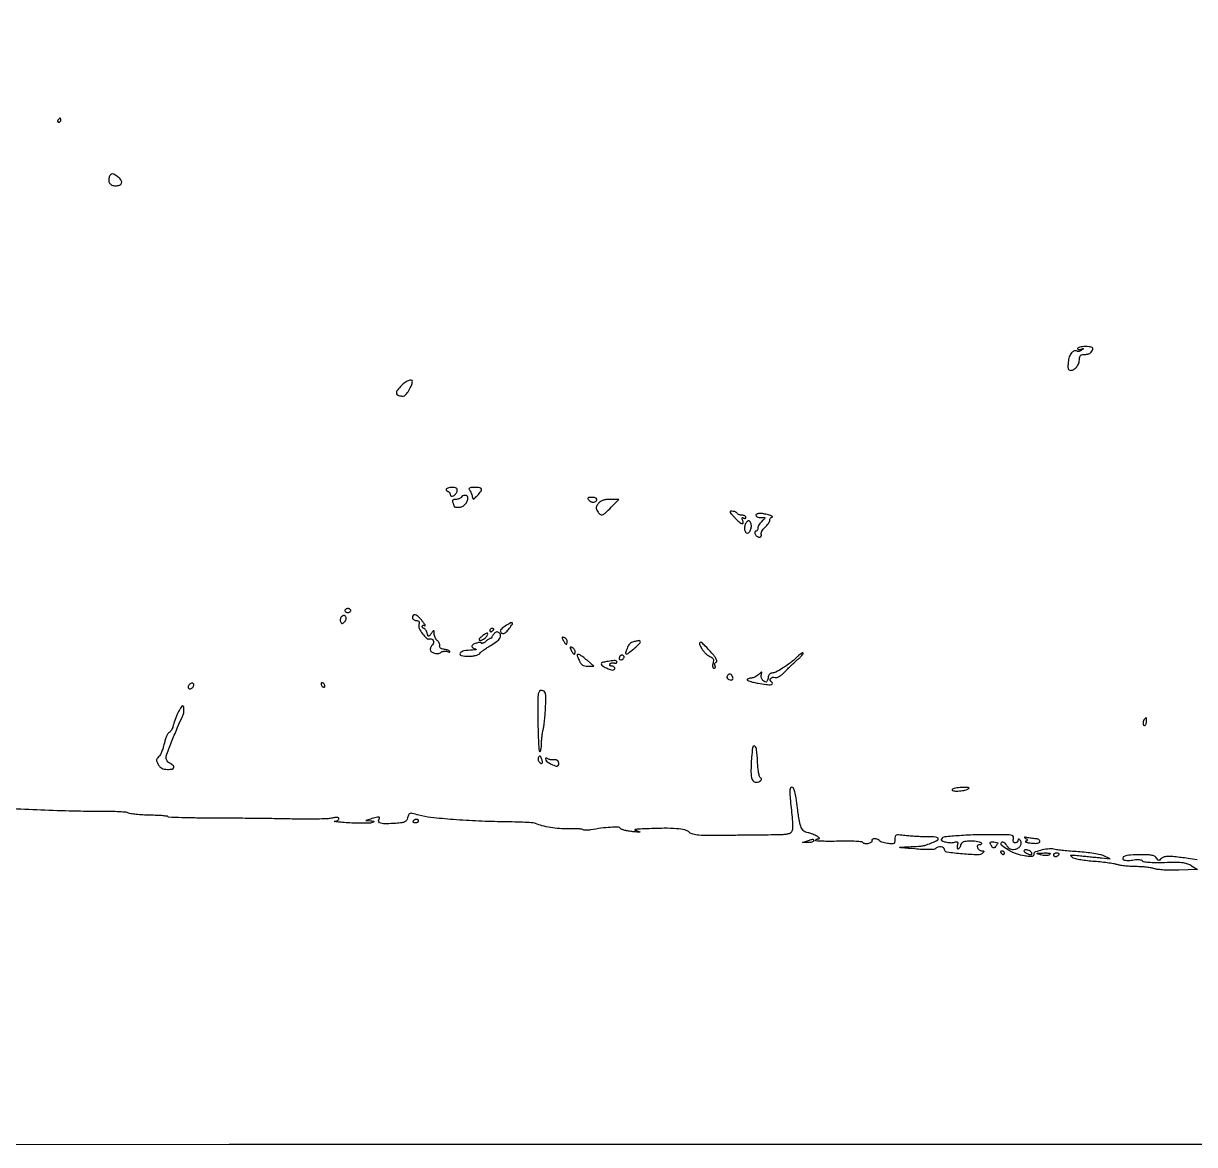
# Model space of a CAD drawing. Extents: x 0 to 4160, y 0 to 3120.
# Drawn here: x 1861 to 2451, y 0 to 565 of the extents above; entities that cross this region are included whole.
import ezdxf

# ---------------------------------------------------------------- set-up
doc = ezdxf.new("R2010")
doc.units = 0

msp = doc.modelspace()

# ---------------------------------------------------------------- linework, layer by layer
for points in [[(4159.499279, 606.274193, 0.000001), (4159.667734, 974.478125, 0.000057)], [(757.647081, 3119.740147, 0.000002), (520.492565, 3119.487217, 0.4139)], [(0, 0), (1964.75, 0.149832, 0.000016), (2717.930904, 0.232101, 0.000028), (3351.473438, 0.357111)], [(2452.230659, 143.512457, 0.005901), (2447.647163, 144.148644, 0.003643), (2440.760474, 144.970875, 0.02796), (2437.512389, 145.15179, 0.065282), (2435.596805, 144.900099, 0.13185), (2434.287987, 144.14513, -0.023978), (2433.394541, 143.333501, -0.192476), (2432.875555, 143.167712, -0.219154), (2432.425025, 143.415353, -0.03164), (2431.841134, 144.319395, 0.139827), (2431.004868, 145.151224, 0.075923), (2429.633949, 145.656831, 0.041356), (2427.429172, 145.920694, 0.009644), (2423.70031, 145.984687, 0.017881), (2418.731079, 145.796336, 0.054954), (2415.425721, 145.183104, 0.305621), (2414.732239, 144.33312, 0.335702), (2415.285555, 143.443917, 0.06713), (2416.182674, 143.231638, 0.023454), (2417.510024, 143.163363, 0.022801), (2418.995385, 143.224446, 0.024693), (2420.429549, 143.420806, -0.027723), (2421.861788, 143.608073, -0.045191), (2423.086359, 143.5888, -0.056509), (2424.013098, 143.382578, -0.173039), (2424.508286, 142.986592, 0.225298), (2425.231221, 142.519096, 0.014648), (2427.783598, 142.259038, 0.016701), (2431.247047, 142.124429, 0.007338), (2435.836267, 142.166782, -0.006073), (2441.820624, 142.23716, -0.031048), (2445.137596, 142.029707, -0.055085), (2447.422937, 141.483519, -0.06005), (2449.463316, 140.460873), (2452.426631, 138.5), (2443.046667, 138.210269, -0.010902), (2439.236855, 138.175695, -0.011967), (2435.545936, 138.311067, -0.011446), (2432.404442, 138.573943, -0.057326), (2430.684128, 138.960269, 0.041704), (2429.127491, 139.361176, 0.013706), (2426.783642, 139.694579, 0.013546), (2424.15119, 139.923643, 0.014928), (2421.594175, 140, -0.014346), (2418.999793, 140.074451, -0.012008), (2416.254653, 140.298381, -0.012183), (2413.754088, 140.62472, -0.032218), (2411.993398, 141.015767, 0.029726), (2410.087875, 141.448947, 0.007559), (2406.951431, 141.919698, 0.007679), (2403.346821, 142.348869, 0.007705), (2399.734876, 142.666583, -0.011976), (2396.074883, 143.020048, -0.018197), (2392.918755, 143.518437, -0.018492), (2390.435494, 144.099845, -0.104869), (2389.234876, 144.718719, -0.092314), (2388.646245, 145.415053, -0.516734), (2388.818889, 145.785399, -0.067534), (2390.00402, 145.839745, -0.004222), (2393.5, 145.497868, 0.000549), (2396.125968, 145.221583, 0.000394), (2399.059375, 144.918545, 0.000398), (2401.851418, 144.634584, 0.000861), (2404, 144.421529), (2408.5, 143.983127), (2405.318874, 145.414331, 0.054507), (2403.487248, 146.008873, 0.011609), (2400.187909, 146.615202, 0.012011), (2396.31127, 147.1398, 0.01117), (2392.318874, 147.492629, -0.003542), (2388.431613, 147.776481, -0.0046), (2384.874075, 148.094568, -0.00348), (2381.901131, 148.40888, -0.04114), (2380.763084, 148.633097, 0.085846), (2377.918968, 148.934236, 0.038035), (2374.169265, 148.398867, 0.033466), (2370.81441, 147.416854, 0.314584), (2370, 146.250532, -0.175913), (2369.74041, 145.535529, -0.174404), (2369.081591, 145.150457, -0.068686), (2367.781136, 145.090014, -0.011377), (2365.2832, 145.374661, -0.056807), (2361.24771, 146.403838, -0.04138), (2357.066532, 148.402539, -0.041058), (2353.870159, 150.639848, -0.374009), (2353.616654, 152.18875, -0.22418), (2354.04044, 152.464077, -0.162092), (2354.602247, 152.358183, -0.080764), (2355.30931, 151.799309, -0.027803), (2356.136859, 150.786678, 0.040567), (2357.132882, 149.629412, 0.083428), (2358.108, 148.944131, 0.094547), (2359.169226, 148.664573, 0.064571), (2360.417361, 148.739452, 0.093496), (2362.168139, 149.42928, 0.124285), (2363.344438, 150.662673, 0.156237), (2363.641053, 152.093279, 0.171623), (2363.032783, 153.367217, 0.033465), (2362.558046, 153.782329, 0.205862), (2362.25, 153.859523, 0.300719), (2362.058707, 153.683182, 0.060528), (2362, 153.2, -0.116451), (2361.89193, 152.742277, -0.100512), (2361.586876, 152.3525, -0.093076), (2361.130707, 152.090853, -0.083983), (2360.59362, 152, -0.121219), (2360.031896, 152.138214, -0.169691), (2359.681695, 152.512551, -0.120594), (2359.570873, 153.136109, -0.047946), (2359.710251, 154, 0.13386), (2359.698986, 155.087271, 0.24987), (2359.104815, 155.704689, 0.070731), (2357.545067, 155.978285, 0.005696), (2353.366631, 156.066154, 0.006884), (2341.632719, 156.017641, 0.013557), (2332.31593, 155.597968, 0.009247), (2325.082694, 154.940699, 0.23101), (2323.440641, 153.903956, 0.440823), (2323.665446, 153.112701, 0.056667), (2325.52764, 152.432158, 0.047764), (2327.963958, 152.084592, 0.07565), (2330.05713, 152.304689, -0.031281), (2331.097063, 152.508182, -0.230389), (2331.563583, 152.352453, -0.245478), (2331.711053, 151.898809, -0.035064), (2331.473696, 150.917124, 0.043761), (2331.309533, 150.182542, 0.077424), (2331.323248, 149.563155, 0.119897), (2331.503618, 149.15414, 0.233302), (2331.815981, 149, 0.172737), (2332.218096, 149.143193, 0.062969), (2332.641087, 149.5875, 0.053026), (2333.019474, 150.234636, 0.041867), (2333.289749, 151, -0.10124), (2333.783727, 152.003153, -0.134518), (2334.593211, 152.610902, -0.077239), (2335.952383, 152.918266, -0.017059), (2338.347363, 153, -0.020503), (2340.129075, 152.92691, -0.02743), (2341.731474, 152.70625, -0.026945), (2342.996935, 152.38909, -0.181395), (2343.5, 152, -0.135314), (2343.611094, 151.620215, -0.190681), (2343.487745, 151.29375, -0.141436), (2343.129793, 151.073452, -0.067775), (2342.590402, 151, 0.086507), (2341.997464, 150.896641, 0.166538), (2341.625426, 150.598721, 0.158198), (2341.50294, 150.122482, 0.076235), (2341.638374, 149.5, 0.084034), (2341.977502, 148.926581, 0.066075), (2342.512841, 148.440625, 0.066227), (2343.154983, 148.112123, 0.085357), (2343.806989, 148, -0.034657), (2344.529944, 147.949829, -0.262036), (2344.792195, 147.75, -0.268396), (2344.754072, 147.426506, -0.03593), (2344.286956, 146.886956, -0.208285), (2341.849854, 145.928494, -0.013227), (2334.007957, 146.418868, -0.011093), (2326.146396, 147.295812, -0.375696), (2325, 148.606162, 0.249281), (2324.521419, 149.506433, 0.123534), (2323.270099, 149.960037, 0.098455), (2321.707451, 149.81219, 0.12141), (2320.45, 149.071628, -0.179517), (2319.647763, 148.714684, -0.012438), (2317.133159, 148.617798, -0.015428), (2313.912623, 148.673254, -0.008616), (2310, 148.929126, -0.000433), (2303.312433, 149.488171, -0.065466), (2302.563842, 149.651655, -0.819028), (2302.585468, 149.797276, -0.001391), (2307, 150.009812, 0.003324), (2311.955323, 150.267588, 0.029214), (2314.135647, 150.523929, 0.042826), (2315.955717, 151.010144, 0.011486), (2318.75, 152.092709, 0.026198), (2321.565488, 153.435326, 0.477573), (2321.7229, 154.288985, 0.205562), (2320.484537, 154.897264, 0.012399), (2316.25, 155.008692, -0.008693), (2313.667117, 155.057507, -0.005442), (2310.646875, 155.200069, -0.005461), (2307.674361, 155.405423, -0.009911), (2305.25, 155.647983, 0.007247), (2301.855303, 156.005906, 0.111835), (2300.698238, 155.852055, 0.257857), (2300.157693, 155.224618, 0.051651), (2300, 153.702162, -0.039252), (2299.882696, 152.21021, -0.236063), (2299.443624, 151.595917, -0.148274), (2298.540313, 151.420137, -0.01363), (2296.25, 151.718327, -0.01918), (2294.789444, 152.006927, -0.026249), (2293.503646, 152.384926, -0.025111), (2292.507019, 152.792989, -0.191294), (2292.166667, 153.155457, 0.157564), (2291.899775, 153.479834, 0.054834), (2291.350893, 153.751915, 0.047861), (2290.638277, 153.937673, 0.039858), (2289.85765, 154, 0.043846), (2289.138649, 153.936828, 0.095345), (2288.62323, 153.739646, 0.173478), (2288.391835, 153.448626, 0.22409), (2288.429736, 153.11369, -0.239472), (2288.461786, 152.730668, -0.11565), (2288.169474, 152.318507, -0.074739), (2287.578967, 151.936306, -0.042389), (2286.774532, 151.65129, -0.046284), (2285.885972, 151.504906, -0.055044), (2285.03712, 151.538199, -0.064095), (2284.349861, 151.733735, -0.154209), (2283.953476, 152.075277, 0.234703), (2283.279844, 152.494017, 0.009295), (2280.304364, 152.722116, 0.013672), (2276.477362, 152.839177, 0.006972), (2271.667489, 152.787678, -0.006023), (2267.193539, 152.73128, -0.010041), (2263.427092, 152.804818, -0.003996), (2260.278975, 152.954767, -0.398105), (2259.999792, 153.25, -0.209453), (2260.128308, 153.54311, -0.075416), (2260.514001, 153.80365, -0.058584), (2261.08001, 153.995322, -0.040748), (2261.75, 154.081574, 0.687272), (2261.889189, 154.501658, 0.046115), (2260.391505, 155.513831, 0.02804), (2258.090188, 156.614406, 0.065764), (2256.251003, 157.101071, -0.13063), (2254.226984, 157.926269, -0.130521), (2252.879036, 159.647735, -0.059842), (2251.919851, 162.91942, -0.009818), (2250.958715, 169.455332, 0.006341), (2250.233333, 174.638203, 0.026822), (2249.594137, 177.706771, 0.044705), (2248.940496, 179.506641, 0.291102), (2248.164906, 180, 0.24429), (2247.475367, 179.641724, 0.125147), (2247.119568, 178.706146, 0.046358), (2247.079458, 176.86309, 0.007322), (2247.389255, 173.25, -0.001615), (2248.32073, 163.672076, -0.02112), (2248.504449, 160.106772, -0.064028), (2248.277706, 158.204432, -0.159215), (2247.539274, 157.032594, -0.112458), (2246.709084, 156.612192, -0.021419), (2245.039587, 156.27039, -0.021875), (2243.016032, 156.035895, -0.018576), (2240.865855, 155.96173, 0.002589), (2237.729512, 155.953857, 0.000421), (2231.641845, 155.901922, 0.000464), (2224.476296, 155.828102, 0.000409), (2217, 155.738024, -0.002502), (2206.291743, 155.653847, -0.019177), (2201.267753, 155.832239, -0.042378), (2198.350077, 156.298745, -0.123388), (2196.561439, 157.25, 0.12762), (2194.189413, 158.48627, 0.037325), (2190.09082, 159.113967, 0.023418), (2183.823052, 159.305351, 0.006106), (2173.75, 159.018049, 0.003017), (2170.174837, 158.850755, 0.068394), (2169.165473, 158.657296, 0.694571), (2169.156977, 158.380738, 0.028301), (2170.5, 157.919559, -0.024898), (2171.571742, 157.559665, -0.77648), (2171.550799, 157.390851, -0.052224), (2170.632518, 157.370143, -0.003522), (2168.018773, 157.60299, -0.017164), (2165.870507, 157.884329, -0.023024), (2163.950233, 158.294792, -0.021186), (2162.426905, 158.764326, -0.170594), (2161.865467, 159.217679, 0.256664), (2160.766396, 159.839313, 0.015183), (2156.804518, 159.767583, 0.020412), (2151.988223, 159.336412, 0.01504), (2146.700636, 158.482114, -0.028116), (2145.547107, 158.326558, -0.029048), (2144.395978, 158.303825, -0.030346), (2143.402739, 158.402485, -0.098793), (2142.786014, 158.632251, 0.111448), (2142.034169, 158.891116, 0.011673), (2140.166547, 159.052638, 0.014005), (2137.904418, 159.131661, 0.010788), (2135.434791, 159.095446, -0.026617), (2131.088437, 159.169273, -0.022934), (2126.550308, 159.698375, -0.023741), (2122.335703, 160.594042, -0.042411), (2119, 161.780179, 0.090694), (2117.898426, 162.056209, 0.003492), (2113.68125, 162.299581, 0.006143), (2108.66435, 162.492196, 0.004283), (2103, 162.59145, -0.008986), (2090.486668, 162.928468, -0.008258), (2077.635353, 163.718722, -0.007482), (2066.357106, 164.769445, -0.040771), (2060.339173, 165.922797, 0.006682), (2056.947251, 166.816009, 0.118474), (2055.823071, 166.825314, 0.241927), (2055.168189, 166.27113, 0.036981), (2054.613668, 164.596868, -0.080014), (2054.060086, 163.307674, -0.141365), (2053.199737, 162.545989, -0.079324), (2051.704798, 162.107258, -0.013648), (2048.75526, 161.811758, -0.013085), (2043.954847, 161.588909, -0.056629), (2041.118328, 161.853226, -0.197532), (2040.044084, 162.582015, -0.330663), (2040.100269, 163.620816, 0.145865), (2040.459035, 164.462243, 0.420418), (2040.099606, 164.904348, 0.08763), (2038.706402, 164.789011, 0.013132), (2036, 164), (2033.5, 163.19936), (2036, 163.069271, -0.012678), (2037.185542, 162.977393, -0.156698), (2037.594768, 162.797792, -0.473135), (2037.585459, 162.549622, -0.045837), (2037, 162.184323, -0.105955), (2035.96211, 161.913646, -0.007785), (2033.003125, 161.829526, -0.010566), (2029.439639, 161.859031, -0.007805), (2025.5, 162.036517, -0.002917), (2021.807362, 162.28231, -0.00717), (2019.098438, 162.517599, -0.017566), (2017.744522, 162.703025, -0.882085), (2017.75, 162.821785, 0.046852), (2018.611028, 162.971961, 0.063611), (2019.339062, 163.274091, 0.080033), (2019.832317, 163.673082, 0.184794), (2020, 164.111291, 0.265698), (2019.751195, 164.546447, 0.113781), (2019.089748, 164.754988, 0.056202), (2017.95127, 164.716883, 0.017072), (2016.25, 164.407509, -0.042798), (2013.941296, 164.109243, -0.00538), (2008.901562, 163.947028, -0.006293), (2002.900987, 163.894048, -0.005185), (1996.5, 163.984486, 0.002264), (1988.73844, 164.13951, 0.00097), (1978.370523, 164.279506, 0.00096), (1967.322755, 164.386017, 0.001266), (1957.250716, 164.438269, -0.002558), (1948.335778, 164.507556, -0.004265), (1940.830699, 164.668322, -0.000732), (1934.252324, 164.875017, -0.404289), (1934.000716, 165.134741, 0.3838), (1933.767043, 165.393732, 0.004622), (1931.320499, 165.625795, 0.010821), (1928.375432, 165.813605, 0.006521), (1924.877579, 165.915076, -0.009178), (1921.256125, 166.039391, -0.011655), (1917.920213, 166.293336, -0.009747), (1915.154293, 166.623426, -0.088511), (1914.003139, 166.99832, 0.099582), (1912.794152, 167.362901, 0.007814), (1909.424205, 167.628829, 0.010392), (1905.360341, 167.800979, 0.00776), (1900.87556, 167.82803, -0.008038), (1888.24114, 167.911243, -0.003815), (1871.972171, 168.404209, -0.003816), (1855.710761, 169.145484, -0.008028)]]:
    msp.add_lwpolyline(points, format="xyb")
for points in [[(1878.5, 516, 0.082592), (1878.343488, 515.6179, 0.161196), (1878.3746, 515.29375, 0.182303), (1878.586039, 515.078288, 0.108972), (1878.940983, 515, 0.093332), (1879.345238, 515.076123, 0.09642), (1879.688914, 515.29375, 0.099167), (1879.918938, 515.618444, 0.105053), (1880, 516, 0.042167), (1879.967655, 516.382849, 0.061769), (1879.870461, 516.70625, 0.081139), (1879.727648, 516.92554, 0.210953), (1879.559017, 517, 0.151918), (1879.34829, 516.934461, 0.038439), (1879.066025, 516.70625, 0.035638), (1878.768994, 516.382774, 0.029505)], [(1904.361626, 487.5, 0.099585), (1904.070653, 485.783208, 0.142126), (1904.543772, 484.321262, 0.143304), (1905.721706, 483.347525, 0.101878), (1907.409598, 483, 0.074211), (1909.521389, 483.31517, 0.228717), (1910.553686, 484.269167, 0.240698), (1910.421055, 485.627818, 0.080276), (1909.048325, 487.161952, 0.027603), (1907.204366, 488.49365, 0.125216), (1905.956566, 488.908737, 0.219004), (1905.05203, 488.569098, 0.10387)], [(2392, 401.031385, 0.210007), (2392.14162, 400.709076, 0.129469), (2392.514062, 400.512666, 0.085879), (2393.079697, 400.480702, 0.049125), (2393.75, 400.625717, -0.004301), (2394.733606, 400.932817, -0.335745), (2394.877897, 400.879523, -0.394998), (2394.852346, 400.74164, -0.004762), (2394.047746, 400.160315, -0.044615), (2393.433685, 399.803018, -0.050385), (2392.79008, 399.577435, -0.057078), (2392.21247, 399.506378, -0.141418), (2391.805666, 399.620105, 0.228312), (2390.389292, 399.768865, 0.13545), (2388.972396, 398.771076, 0.090219), (2387.843292, 396.74319, 0.058857), (2387.282078, 394.116722, 0.014956), (2387.144951, 391.943731, 0.085332), (2387.302513, 390.802043, 0.18681), (2387.770184, 390.219863, 0.131927), (2388.588956, 390, 0.145247), (2390.144595, 390.461645, 0.085949), (2391.574544, 391.789596, 0.077574), (2392.595941, 393.676928, 0.081953), (2392.968197, 395.75, -0.057985), (2393.106831, 396.81061, -0.136643), (2393.498142, 397.498155, -0.136652), (2394.188487, 397.884443, -0.057996), (2395.25, 398.015313, 0.048376), (2396.999992, 398.197054, 0.086694), (2398.341715, 398.722269, 0.105291), (2399.254912, 399.583082, 0.102283), (2399.75, 400.75, 0.252188), (2399.58501, 401.289709, 0.115077), (2398.9375, 401.6875, 0.060202), (2397.757207, 401.92859, 0.020311), (2396, 402, 0.022848), (2394.467005, 401.929913, 0.036568), (2393.175, 401.715469, 0.041899), (2392.247441, 401.406716, 0.29997)], [(2050.96224, 381.797515, 0.038129), (2049.245446, 379.603288, 0.21855), (2049.019732, 378.180855, 0.273845), (2049.944621, 377.296058, 0.055096), (2052.301027, 377.015313, 0.222527), (2053.560216, 377.591915, 0.03524), (2055.211464, 379.842391, 0.038492), (2056.578083, 382.431844, 0.102523), (2057, 384.467881, 0.408008), (2056.400608, 385.080139, 0.109851), (2054.92671, 384.785063, 0.060144), (2052.899043, 383.579088, 0.043514)], [(2074, 330, 0.099038), (2074.076342, 329.618362, 0.097945), (2074.29375, 329.29375, 0.097945), (2074.618362, 329.076342, 0.099038), (2075, 329, -0.15278), (2075.381374, 328.880682, -0.09814), (2075.70625, 328.544779, -0.080846), (2075.925432, 328.042843, -0.062676), (2076, 327.45031, 0.322894), (2076.544955, 326.694431, 0.207078), (2077.668896, 326.792338, 0.107183), (2078.963629, 327.902558, 0.126338), (2079.586384, 329.387613, 0.121391), (2079.515323, 330.126555, 0.174452), (2079.104265, 330.631871, 0.105753), (2078.275507, 330.91736, 0.030266), (2076.911516, 331, 0.03261), (2075.796221, 330.927183, 0.050153), (2074.855258, 330.70625, 0.064756), (2074.205149, 330.384016, 0.250366)], [(2085.769947, 329.75, -0.045731), (2086.185362, 329.130287, -0.023517), (2086.593956, 328.288979, -0.023163), (2086.936044, 327.376743, -0.032261), (2087.149995, 326.531631, 0.031267), (2087.431999, 325.408341, 0.373249), (2087.785296, 325.19278, 0.157595), (2088.319036, 325.470139, 0.007227), (2089.757603, 326.970193, 0.021795), (2091.621307, 329.15415, 0.253426), (2091.80112, 330.22438, 0.291163), (2091.007648, 330.858448, 0.026891), (2088.377555, 331, 0.013949), (2086.58456, 330.949968, 0.098116), (2085.742776, 330.73377, 0.320712), (2085.52301, 330.334434, 0.142027)], [(2081.5, 326, -0.115839), (2081.117156, 325.616256, -0.049308), (2080.461922, 325.29375, -0.045225), (2079.663246, 325.07403, -0.044548), (2078.833994, 325, 0.046113), (2077.915512, 324.915111, 0.163335), (2077.405365, 324.631004, 0.203577), (2077.234354, 324.143199, 0.075625), (2077.393011, 323.418213, -0.008099), (2077.625425, 322.781926, -0.009838), (2077.821697, 322.178225, -0.008575), (2077.967516, 321.666328, -0.065182), (2078, 321.418213, 0.338763), (2078.125449, 321.254305, 0.024056), (2078.72404, 321.12285, 0.026071), (2079.519931, 321.030157, 0.015954), (2080.464816, 321, 0.118382), (2082.111438, 321.395402, 0.089282), (2083.598662, 322.524649, 0.086342), (2084.637922, 324.142395, 0.100023), (2085, 325.934259, 0.259327), (2084.592456, 326.667187, 0.135079), (2083.558911, 326.972588, 0.10878), (2082.336157, 326.727363, 0.151797)], [(2145.950668, 324.559441, 0.071608), (2146.514418, 324.04973, 0.066075), (2147.214179, 323.702888, 0.06997), (2147.938286, 323.564756, 0.104173), (2148.573113, 323.66643, 0.088591), (2149.759479, 324.382627, 0.343757), (2149.910111, 325.171212, 0.221748), (2149.092843, 325.806676, 0.056175), (2147.377555, 326, 0.016407), (2145.978267, 325.954072, 0.183144), (2145.479603, 325.726644, 0.335831), (2145.425425, 325.32057, 0.044371)], [(2150.721469, 322.987667, 0.033834), (2149.872788, 321.848885, 0.113728), (2149.55923, 320.980001, 0.125144), (2149.672215, 320.110003, 0.045057), (2150.239775, 318.987667, 0.072621), (2151.493044, 317.509465, 0.257281), (2152.664827, 317.248742, 0.117414), (2154.170655, 318.107848, 0.012042), (2157.11591, 321), (2160.997778, 325), (2156.72113, 325, 0.027412), (2154.650927, 324.886419, 0.05355), (2153.038823, 324.531643, 0.065454), (2151.763443, 323.908726, 0.069521)], [(2217, 318.648314, 0.175166), (2217.082003, 318.421424, 0.003745), (2217.858632, 317.501459, 0.008169), (2218.802788, 316.435637, 0.005362), (2219.923004, 315.237985, 0.020927), (2221.908368, 313.327336, 0.146711), (2223.114303, 312.769835, 0.480214), (2223.606979, 313.232225, 0.072154), (2223.26116, 314.761811, -0.029816), (2223.05073, 315.426056, -0.213328), (2223.107382, 315.749918, -0.339066), (2223.351146, 315.831637, -0.055867), (2223.830061, 315.605028, 0.067825), (2224.277919, 315.40603, 0.141514), (2224.65633, 315.405452, 0.190665), (2224.905333, 315.597287, 0.135202), (2225, 315.940983, 0.177572), (2224.851793, 316.345138, 0.092354), (2224.429836, 316.688914, 0.072446), (2223.801634, 316.921667, 0.052595), (2223.059017, 317, -0.046881), (2222.270704, 317.074077, -0.046318), (2221.50665, 317.29375, -0.050262), (2220.876024, 317.616444, -0.111412), (2220.5, 318, 0.155749), (2219.809071, 318.591722, 0.054061), (2218.537376, 318.972838, 0.061841), (2217.369813, 319.042544, 0.395621)], [(2225.304569, 313.497422, 0.12048), (2224.495233, 312.034017, 0.082008), (2224.30118, 310.133038, 0.100925), (2224.722092, 308.570255, 0.283913), (2225.645417, 308, 0.233412), (2226.694722, 308.518066, 0.088521), (2227.46548, 310.009508, 0.079231), (2227.729399, 311.851983, 0.126664), (2227.310983, 313.37662, 0.043213), (2226.837981, 314.058888, 0.207422), (2226.425521, 314.267978, 0.188545), (2225.964338, 314.118937, 0.035144)], [(2230, 317, 0.204617), (2230.266545, 316.375943, 0.124948), (2230.974732, 315.975278, 0.06824), (2232.195148, 315.815738, 0.022696), (2234, 315.909069, -0.138797), (2234.46933, 315.824256, -0.397268), (2234.575729, 315.541485, -0.100113), (2234.204773, 314.994548, -0.016068), (2233.25, 314.117259, 0.036612), (2232.389029, 313.258367, 0.036426), (2231.660937, 312.28168, 0.038847), (2231.155973, 311.335246, 0.103484), (2231, 310.589707, -0.059022), (2230.927981, 309.981735, -0.078012), (2230.715469, 309.466977, -0.096512), (2230.400846, 309.122171, -0.161048), (2230.031385, 309, 0.184534), (2229.710807, 308.877514, 0.147206), (2229.516384, 308.559375, 0.100118), (2229.488865, 308.074366, 0.055937), (2229.638374, 307.5, 0.079495), (2229.970557, 306.926584, 0.065415), (2230.485519, 306.440625, 0.066638), (2231.097527, 306.112056, 0.09015), (2231.713978, 306, 0.091448), (2232.266665, 306.101937, 0.150085), (2232.638669, 306.392279, 0.151626), (2232.781321, 306.838892, 0.093929), (2232.68241, 307.385243, -0.160438), (2232.649543, 308.065989, -0.056728), (2233.019211, 308.982837, -0.049148), (2233.686853, 309.969681, -0.04054), (2234.575421, 310.878629, 0.032152), (2235.503283, 311.796494, 0.033941), (2236.28778, 312.810074, 0.036115), (2236.835896, 313.770445, 0.112072), (2237, 314.493387, -0.080368), (2237.094325, 315.076427, -0.085336), (2237.367188, 315.586713, -0.092253), (2237.772965, 315.946583, -0.116003), (2238.25, 316.09968, 0.745573), (2238.320032, 316.428414, 0.052001), (2236.928234, 317.009427, 0.023376), (2234.419661, 317.636125, 0.038468), (2232.25, 317.90032, 0.042525), (2231.388519, 317.865216, 0.063812), (2230.660937, 317.676969, 0.08557), (2230.169246, 317.374594, 0.215422)], [(2021.214821, 265.758843, 0.075511), (2020.852679, 265.157414, 0.06724), (2020.667091, 264.451172, 0.070157), (2020.679261, 263.751435, 0.09935), (2020.895474, 263.169127, 0.072186), (2021.346523, 262.631113, 0.224386), (2021.788782, 262.500332, 0.151952), (2022.296452, 262.749042, 0.030243), (2022.99589, 263.495047, 0.047013), (2023.513618, 264.253814, 0.095821), (2023.7354, 264.937334, 0.121341), (2023.662745, 265.545991, 0.106675), (2023.315237, 266.084763, 0.091375), (2022.808713, 266.433646, 0.144711), (2022.290133, 266.503283, 0.123839), (2021.758839, 266.278428, 0.057886)], [(2023, 269, 0.148195), (2023.115568, 268.618646, 0.098894), (2023.440625, 268.29375, 0.082425), (2023.926543, 268.074694, 0.064853), (2024.5, 268, 0.064853), (2025.073457, 268.074694, 0.082425), (2025.559375, 268.29375, 0.098894), (2025.884432, 268.618646, 0.148195), (2026, 269, 0.148195), (2025.884432, 269.381354, 0.098894), (2025.559375, 269.70625, 0.082425), (2025.073457, 269.925306, 0.064853), (2024.5, 270, 0.064853), (2023.926543, 269.925306, 0.082425), (2023.440625, 269.70625, 0.098894), (2023.115568, 269.381354, 0.148195)], [(2057, 265.5, 0.126266), (2057.146803, 264.927945, 0.100772), (2057.559999, 264.440625, 0.089903), (2058.178085, 264.113057, 0.077156), (2058.90638, 264, -0.060537), (2059.781553, 263.893649, -0.180847), (2060.271414, 263.558745, -0.168011), (2060.442377, 262.965041, -0.050853), (2060.296326, 262.025149, 0.17545), (2060.479276, 260.033175, 0.049566), (2062.101567, 257.314489, 0.049447), (2064.146297, 255.056471, 0.270809), (2065.693658, 254.731219, -0.190462), (2066.741393, 254.673888, -0.176859), (2067.507463, 253.914257, -0.155965), (2067.659007, 252.755843, -0.152681), (2067.112868, 251.712868, 0.04802), (2066.686928, 251.196189, 0.037629), (2066.326905, 250.564825, 0.038766), (2066.080155, 249.920106, 0.072133), (2066, 249.367388, 0.236325), (2066.554893, 248.258948, 0.096334), (2068.114793, 247.504558, 0.08708), (2069.991226, 247.345325, 0.152071), (2071.42124, 247.934635, -0.085704), (2072.066733, 248.305707, -0.054883), (2072.908502, 248.512673, -0.053288), (2073.807051, 248.535103, -0.066218), (2074.623252, 248.357924, 0.023352), (2075.301761, 248.14855, 0.096531), (2075.728249, 248.122867, 0.385695), (2075.848223, 248.264656, 0.17765), (2075.749512, 248.507826, 0.095495), (2075.30814, 248.838605, 0.031946), (2074.558685, 249.145671, 0.030441), (2073.665724, 249.387164, 0.030386), (2072.749512, 249.51862, -0.054063), (2071.828264, 249.695576, -0.102843), (2071.16978, 250.057669, -0.133287), (2070.814798, 250.57871, -0.126938), (2070.763202, 251.218063, 0.093931), (2070.752907, 251.890272, 0.055343), (2070.504586, 252.657031, 0.052696), (2070.072425, 253.396192, 0.061003), (2069.513202, 253.989043, -0.068311), (2068.933826, 254.621451, -0.044558), (2068.444503, 255.483661, -0.044216), (2068.111278, 256.429387, -0.06268), (2068, 257.313574, 0.007886), (2067.978557, 258.67309, 0.380257), (2067.805296, 258.85601, 0.251334), (2067.525305, 258.735414, 0.004763), (2066.516434, 257.44113, -0.010103), (2065.530929, 256.204293, -0.261398), (2065.145795, 256.056484, -0.283642), (2064.840199, 256.312669, -0.011523), (2064.399803, 257.75, 0.034165), (2064.092609, 258.611363, 0.045572), (2063.693211, 259.339063, 0.053335), (2063.266661, 259.845881, 0.193517), (2062.883369, 260, -0.119132), (2062.546439, 260.081434, -0.10066), (2062.25949, 260.311086, -0.092229), (2062.066797, 260.654545, -0.082018), (2062, 261.059017, -0.144104), (2062.101113, 261.402565, -0.195453), (2062.363009, 261.586501, -0.134846), (2062.765747, 261.569644, -0.06081), (2063.25, 261.346749, 0.495841), (2063.429913, 261.416072, 0.193621), (2063.398438, 261.72938, 0.035461), (2062.881628, 262.565681, 0.011342), (2062, 263.732403, 0.034643), (2060.107918, 265.808555, 0.106066), (2058.494421, 266.800351, 0.280102), (2057.470856, 266.586035, 0.207449)], [(2096, 258.940983, 0.108972), (2096.078288, 258.586039, 0.182303), (2096.29375, 258.3746, 0.161196), (2096.6179, 258.343488, 0.082592), (2097, 258.5, 0.029505), (2097.382774, 258.768994, 0.035638), (2097.70625, 259.066025, 0.038439), (2097.934461, 259.34829, 0.151918), (2098, 259.559017, 0.210953), (2097.92554, 259.727648, 0.081139), (2097.70625, 259.870461, 0.061769), (2097.382849, 259.967655, 0.042167), (2097, 260, 0.105053), (2096.618444, 259.918938, 0.099167), (2096.29375, 259.688914, 0.09642), (2096.076123, 259.345238, 0.093332)], [(2103.751944, 261.158574, 0.028212), (2102.722153, 260.454918, 0.040285), (2101.902355, 259.711815, 0.046175), (2101.373371, 259.032502, 0.22604), (2101.314444, 258.5625, 0.157029), (2102.017466, 257.60111, 0.237515), (2103.020715, 257.437663, 0.121111), (2104.318429, 258.226061, 0.03681), (2105.829632, 259.983435, 0.012556), (2107.381245, 262.196246, 0.435366), (2107.248431, 262.751415, 0.261909), (2106.495884, 262.753243, 0.008285)], [(2098.228946, 257.419381, 0.018057), (2097.743821, 256.852913, 0.022532), (2097.337448, 256.292071, 0.021566), (2097.044274, 255.801704, 0.134863), (2096.978946, 255.519668, -0.140055), (2096.929562, 255.315932, -0.093643), (2096.773503, 255.13172, -0.080206), (2096.535112, 254.994866, -0.066684), (2096.25, 254.928741, 0.098275), (2095.861498, 254.812532, 0.021467), (2095.255849, 254.45808, 0.021571), (2094.579216, 253.979546, 0.019219), (2093.918848, 253.426559, -0.03737), (2093.269968, 252.922065, -0.054696), (2092.627823, 252.590307, -0.070169), (2092.085765, 252.464828, -0.221722), (2091.744209, 252.589124, 0.233344), (2090.813666, 252.904654, 0.047666), (2089.070132, 252.502246, 0.047764), (2087.455996, 251.786165, 0.270791), (2087, 251.005936, 0.16886), (2087.125972, 250.643565, 0.064255), (2087.514062, 250.264726, 0.054173), (2088.080354, 249.927762, 0.043254), (2088.75, 249.689326, -0.120517), (2089.086371, 249.507531, -0.553483), (2089.055275, 249.332266, -0.073423), (2088.459831, 249.188071, -0.013603), (2087.331787, 249.116001, 0.032361), (2082.899258, 248.665461, 0.214358), (2081.093147, 247.460559, 0.531227), (2081.589995, 246.33738, 0.04445), (2085.377555, 246, 0.026969), (2087.232299, 246.100116, 0.036756), (2088.878971, 246.402026, 0.042203), (2090.185139, 246.862842, 0.114129), (2090.962409, 247.454706, -0.051379), (2091.696791, 248.174555, -0.01189), (2093.077597, 249.221986, -0.012154), (2094.733725, 250.357133, -0.01162), (2096.467694, 251.428199, 0.027174), (2099.418182, 253.37998, 0.08739), (2101.030391, 255.084066, 0.175463), (2101.383709, 256.553444, 0.196027), (2100.690559, 257.826601, 0.088443), (2100.089018, 258.162024, 0.124685), (2099.479951, 258.213397, 0.109083), (2098.860683, 257.965155, 0.057044)], [(2092.007314, 256.006343, 0.014782), (2090.947425, 255.030744, 0.106712), (2090.566793, 254.455569, 0.380892), (2090.686428, 254.133705, 0.122374), (2091.224546, 254, 0.13678), (2092.51047, 254.358484, 0.058801), (2093.928414, 255.461714, 0.06526), (2094.906616, 256.717485, 0.341644), (2094.802824, 257.530509, 0.294082), (2094.479855, 257.600483, 0.035136), (2093.782745, 257.281684, 0.032925), (2092.928765, 256.740325, 0.020911)], [(2133.012045, 253.977495, 0.021649), (2133.868143, 252.531946, 0.178579), (2134.471244, 252.083485, 0.429399), (2134.873253, 252.316459, 0.058665), (2135, 253.393011, 0.097624), (2134.886414, 253.969221, 0.066866), (2134.552578, 254.548517, 0.064109), (2134.059143, 255.042967, 0.073124), (2133.476861, 255.370506, 0.035579), (2132.712709, 255.602939, 0.385819), (2132.454668, 255.457824, 0.192214), (2132.478702, 255.042006, 0.013467)], [(2168.327102, 253.304371, 0.092335), (2167.375259, 252.928015, 0.062578), (2166.470363, 252.187732, 0.056761), (2165.69565, 251.161699, 0.049516), (2165.129121, 249.940553, 0.017529), (2164.416401, 247.639573, 0.477065), (2164.742036, 247.18818, 0.178452), (2165.607454, 247.453607, 0.005669), (2168.553399, 249.75, 0.018886), (2170.599518, 251.513066, 0.060467), (2171.75894, 252.886744, 0.263594), (2171.804047, 253.582212, 0.33687), (2171.25, 253.863818, 0.001974), (2170.828711, 253.785603, 0.0004), (2170.082024, 253.643305, 0.000422), (2169.213996, 253.476404, 0.000395)], [(2137.012045, 248.977495, 0.021649), (2137.868143, 247.531946, 0.178579), (2138.471244, 247.083485, 0.429399), (2138.873253, 247.316459, 0.058665), (2139, 248.393011, 0.097624), (2138.886414, 248.969221, 0.066866), (2138.552578, 249.548517, 0.064109), (2138.059143, 250.042967, 0.073124), (2137.476861, 250.370506, 0.035579), (2136.712709, 250.602939, 0.385819), (2136.454668, 250.457824, 0.192214), (2136.478702, 250.042006, 0.013467)], [(2202.693464, 249.894266, 0.036928), (2203.552154, 248.640902, 0.030701), (2204.637042, 247.442846, 0.031777), (2205.772801, 246.466604, 0.069553), (2206.773063, 245.910248, -0.049182), (2207.889014, 245.347586, -0.139657), (2208.463254, 244.703317, -0.132499), (2208.628394, 243.830573, -0.042388), (2208.414655, 242.515982, 0.031514), (2208.215174, 241.4375, 0.082631), (2208.250472, 240.653561, 0.145844), (2208.50749, 240.182566, 0.197931), (2208.950609, 240, 0.110245), (2209.341269, 240.087196, 0.182954), (2209.573258, 240.326592, 0.160177), (2209.605821, 240.686935, 0.081691), (2209.430902, 241.111803, -0.108053), (2209.261496, 241.593301, -0.099639), (2209.301138, 242.11674, -0.095589), (2209.54424, 242.601531, -0.0907), (2209.954063, 242.971609, 0.330455), (2210.296007, 243.830451, 0.084062), (2209.635432, 245.281748, 0.036652), (2207.846463, 247.54847, 0.007564), (2204.35265, 251.25, 0.026486), (2202.585868, 252.883341, 0.358892), (2201.768251, 252.886664, 0.339795), (2201.57532, 252.064903, 0.025588)], [(2140, 246.547053, 0.086484), (2140.050482, 246.257382, 0.006008), (2140.340901, 245.478962, 0.008394), (2140.716004, 244.55567, 0.006211), (2141.160515, 243.547053, 0.053026), (2141.880911, 242.327285, 0.097181), (2142.732175, 241.553729, 0.092194), (2143.844994, 241.134879, 0.044058), (2145.372741, 241), (2148.424452, 241), (2144.962226, 243.959359, 0.012796), (2142.796536, 245.716615, 0.043874), (2141.270855, 246.691034, 0.116596), (2140.376966, 246.91789, 0.419023)], [(2154.75, 243.283746, 0.037825), (2152.687927, 242.809707, 0.310524), (2152.122224, 242.09133, 0.275936), (2152.566162, 241.225083, 0.032815), (2154.547053, 240.160515, 0.019463), (2156.612908, 239.314704, 0.078574), (2157.945588, 239.054453, 0.190291), (2158.689216, 239.317546, 0.216976), (2159, 240, 0.153634), (2158.879982, 240.381379, 0.097988), (2158.542039, 240.70625, 0.080552), (2158.037096, 240.925455, 0.062283), (2157.440983, 241, -0.07169), (2156.893252, 241.07894, -0.147301), (2156.533851, 241.313776, -0.189104), (2156.416177, 241.662166, -0.127056), (2156.542134, 242.068174, -0.109884), (2156.900093, 242.435515, -0.081902), (2157.419289, 242.66489, -0.076891), (2158.017004, 242.72431, -0.078162), (2158.601151, 242.599558, 0.060487), (2159.136572, 242.465361, 0.106442), (2159.589088, 242.504982, 0.150241), (2159.886291, 242.707295, 0.170338), (2160, 243.031385, 0.203354), (2159.773644, 243.564924, 0.182044), (2159.218871, 243.804844, 0.046015), (2157.991658, 243.750893, 0.003611)], [(2161.468963, 245.949781, 0.116221), (2161.141241, 244.967994, 0.258096), (2161.448742, 244.268926, 0.251496), (2162.214666, 244.146534, 0.113251), (2163.103799, 244.703799, 0.053431), (2163.515485, 245.214314, 0.136091), (2163.655459, 245.664644, 0.169261), (2163.531428, 246.059296, 0.094625), (2163.156231, 246.403444, 0.105525), (2162.716563, 246.560607, 0.099247), (2162.240657, 246.529717, 0.096292), (2161.801911, 246.315254, 0.09291)], [(2250.371795, 245.2552, -0.033039), (2247.384825, 242.673152, -0.021914), (2243.651378, 240.102811, -0.018947), (2240.052679, 238.03645, -0.118254), (2238.007988, 237.518869, 0.138115), (2237.407849, 237.341735, 0.082995), (2236.849103, 236.844605, 0.071914), (2236.415202, 236.111627, 0.06254), (2236.180449, 235.25, -0.030025), (2236.004764, 234.38824, -0.043899), (2235.740197, 233.660937, -0.052513), (2235.433387, 233.150904, -0.23528), (2235.130449, 233, -0.161431), (2234.066812, 233.352598, -0.095016), (2233.153539, 234.350532, -0.091491), (2232.649053, 235.654336, -0.134591), (2232.74771, 236.871855, 0.020135), (2233.028828, 237.755032, 0.52223), (2232.893003, 237.918053, 0.154085), (2232.527076, 237.76671, 0.00533), (2231.340825, 236.75, -0.033174), (2230.465167, 236.080268, -0.030832), (2229.487547, 235.514062, -0.032261), (2228.554629, 235.120932, -0.083774), (2227.837926, 235, 0.042798), (2227.208122, 234.945992, 0.036349), (2226.560148, 234.784841, 0.037916), (2225.98904, 234.548604, 0.079514), (2225.600876, 234.267543, 0.522311), (2225.663494, 233.918023, 0.026221), (2226.938841, 233.410973, 0.023785), (2228.812414, 232.875411, 0.012499), (2231.184209, 232.380117, 0.013998), (2235.268171, 231.750861, 0.054502), (2237.821055, 231.710042, 0.360484), (2238.359406, 232.24783, 0.285167), (2237.978647, 233.013197, -0.168172), (2237.279906, 233.87024, -0.257958), (2237.42346, 234.794191, -0.183569), (2238.405275, 235.394328, -0.110784), (2239.785473, 235.345849, 0.137395), (2240.738467, 235.36234, 0.059565), (2241.911723, 235.871399, 0.04651), (2243.237007, 236.820166, 0.026448), (2244.657475, 238.189729, -0.008637), (2246.076595, 239.659017, -0.005292), (2247.797494, 241.344185, -0.005304), (2249.537042, 242.976862, -0.009406), (2251.009828, 244.279837, 0.015936), (2252.224093, 245.382696, 0.026577), (2253.163618, 246.394388, 0.025203), (2253.791686, 247.229387, 0.359344), (2253.758625, 247.574708, 0.331304), (2253.405507, 247.626471, 0.026556), (2252.551292, 247.105805, 0.027624), (2251.509807, 246.304611, 0.016979)], [(2215.693853, 236.36052, 0.194451), (2215.382462, 235.626651, 0.171052), (2215.646867, 234.833149, 0.128523), (2216.447765, 234.218361, 0.100093), (2217.527632, 234, 0.102783), (2218.053314, 234.109216, 0.164887), (2218.389385, 234.413947, 0.145256), (2218.496028, 234.893224, 0.07435), (2218.361626, 235.5, 0.066432), (2217.841446, 236.454275, 0.158053), (2217.194026, 236.921907, 0.182991), (2216.463228, 236.885371, 0.093639)], [(1945.128115, 232.083608, 0.065296), (1944.631476, 231.676783, 0.06943), (1944.268463, 231.163361, 0.077482), (1944.089039, 230.6258, 0.12517), (1944.128115, 230.1477, 0.130986), (1944.379814, 229.772662, 0.1479), (1944.773777, 229.5941, 0.11342), (1945.286834, 229.642468, 0.059077), (1945.871885, 229.916392, 0.065296), (1946.368524, 230.323217, 0.06943), (1946.731537, 230.836639, 0.077482), (1946.910961, 231.3742, 0.12517), (1946.871885, 231.8523, 0.130986), (1946.620186, 232.227338, 0.1479), (1946.226223, 232.4059, 0.11342), (1945.713166, 232.357532, 0.059077)], [(2011, 232.118034, 0.085235), (2011.073533, 231.689814, 0.053414), (2011.29375, 231.230237, 0.051777), (2011.617474, 230.810561, 0.064269), (2012, 230.5, 0.076764), (2012.382383, 230.338175, 0.154201), (2012.70625, 230.357263, 0.186277), (2012.920761, 230.550471, 0.117858), (2013, 230.881966, 0.085235), (2012.926467, 231.310186, 0.053414), (2012.70625, 231.769763, 0.051777), (2012.382526, 232.189439, 0.064269), (2012, 232.5, 0.076764), (2011.617617, 232.661825, 0.154201), (2011.29375, 232.642737, 0.186277), (2011.079239, 232.449529, 0.117858)], [(2120.218737, 213.560107, 0.00514), (2120.308689, 207.593754, 0.008553), (2120.522094, 202.570782, 0.002912), (2120.80028, 198.322563, 0.393506), (2121.146673, 198, 0.306231), (2121.479414, 198.22488, 0.038108), (2121.756343, 199.101562, 0.034422), (2121.953006, 200.312749, 0.02145), (2122.023857, 201.75, -0.018494), (2122.098501, 203.471027, -0.010294), (2122.310015, 205.559869, -0.010256), (2122.611362, 207.667558, -0.016333), (2122.964513, 209.453811, 0.024076), (2123.332964, 211.481965, 0.008152), (2123.678081, 214.462883, 0.008086), (2123.952888, 217.77475, 0.009204), (2124.106263, 220.953811, 0.005827), (2124.189158, 225.521354, 0.060072), (2123.975986, 227.391323, 0.171319), (2123.37289, 228.326356, 0.128588), (2122.237672, 228.810107, 0.251161), (2121.065881, 228.388885, 0.151633), (2120.431677, 227.015455, 0.03223), (2120.208358, 223.696543, 0.001885)], [(1938.777097, 217.088232, 0.008463), (1938.081959, 215.406209, 0.006935), (1937.394726, 213.586507, 0.007014), (1936.809477, 211.895579, 0.01832), (1936.450949, 210.660589, -0.039735), (1936.113881, 209.66133, -0.040907), (1935.625582, 208.73816, -0.044328), (1935.068334, 208.015532, -0.11523), (1934.527899, 207.649079, 0.175663), (1933.954743, 207.152249, 0.02504), (1933.254413, 205.734312, 0.025964), (1932.571776, 203.902836, 0.019487), (1932.006374, 201.826722, -0.020718), (1931.420659, 199.696705, -0.02313), (1930.678484, 197.700957, -0.023265), (1929.895404, 196.0749, -0.101744), (1929.213018, 195.261641, 0.054678), (1928.436423, 194.494711, 0.157281), (1928.165602, 193.79731, 0.11505), (1928.314413, 192.933991, 0.022907), (1928.99377, 191.511641, 0.0538), (1929.81973, 190.301465, 0.093124), (1930.764642, 189.539388, 0.084892), (1931.98489, 189.130124, 0.038576), (1933.66898, 189, 0.041449), (1935.959039, 189.190167, 0.25202), (1936.867184, 189.894195, 0.329415), (1936.65206, 190.861384, 0.056084), (1935, 192, -0.06015), (1934.23448, 192.536806, -0.053653), (1933.585111, 193.259674, -0.056831), (1933.141767, 194.050142, -0.098533), (1932.991868, 194.785184, -0.092819), (1933.329901, 196.638963, -0.003054), (1936.072901, 203.677967, -0.006414), (1938.898095, 210.54086, -0.018066), (1941.105673, 215.236431, 0.063229), (1941.731106, 216.953459, 0.050151), (1941.973176, 218.914648, 0.056538), (1941.827932, 220.517575, 0.355841), (1941.2359, 221, 0.237375), (1940.852348, 220.807036, 0.019351), (1940.198435, 219.850918, 0.022715), (1939.481899, 218.586999, 0.015375)], [(2425.666667, 214.333333, 0.126972), (2425.16306, 213.479318, 0.079254), (2425.020865, 212.319903, 0.096571), (2425.246578, 211.350177, 0.295573), (2425.787196, 211, 0.218405), (2426.099896, 211.143433, 0.068155), (2426.387408, 211.5875, 0.053734), (2426.609724, 212.234197, 0.037158), (2426.725047, 213, 0.011574), (2426.798379, 214.40791, 0.176765), (2426.647035, 214.863043, 0.404475), (2426.329652, 214.904905, 0.036972)], [(2227.815027, 195.119524, 0.015679), (2227.514766, 187.77372, 0.085804), (2228.152014, 183.866975, 0.271864), (2229.701018, 182.543566, 0.191549), (2232, 183.015313, 0.038268), (2232.658667, 183.523769, 0.164578), (2232.897367, 183.949844, 0.224374), (2232.792276, 184.349706, 0.074289), (2232.325872, 184.762125, -0.186708), (2231.836693, 185.438875, -0.018563), (2231.392654, 187.42827, -0.020827), (2231.03209, 189.971528, -0.013553), (2230.818376, 192.931291, 0.013521), (2230.385227, 198.935466, 0.213685), (2229.391005, 200.671527, 0.562777), (2228.387848, 200.252666, 0.019465)], [(2120.559635, 195.096491, 0.094319), (2120.342233, 194.528397, 0.077148), (2120.326976, 193.877011, 0.076188), (2120.510809, 193.244049, 0.08789), (2120.870466, 192.729534, 0.065068), (2121.79414, 192.019382, 0.391328), (2122.334313, 192.140472, 0.207886), (2122.486779, 192.915175, 0.033169), (2122.046976, 194.433624, 0.026838), (2121.669412, 195.32193, 0.175772), (2121.326408, 195.652699, 0.299755), (2120.969659, 195.59395, 0.067991)], [(2124, 194.274625, 0.2439), (2124.612571, 193.093544, 0.036178), (2126.987439, 191.664956, 0.036163), (2129.480633, 190.619845, 0.348644), (2130.490187, 190.984123, 0.149584), (2130.774758, 192.068644, 0.163094), (2130.388207, 193.084197, 0.146552), (2129.421705, 193.735144, 0.116648), (2128.16141, 193.822808, -0.04916), (2127.433706, 193.775764, -0.035044), (2126.620852, 193.860396, -0.035567), (2125.849275, 194.05323, -0.061127), (2125.25, 194.333975, 0.047714), (2124.770496, 194.574453, 0.104616), (2124.367188, 194.639965, 0.183112), (2124.106433, 194.52674, 0.202431)], [(2329, 179, 0.629375), (2329.081572, 178.358175, 0.080398), (2330.927778, 178.059381, 0.037512), (2334.016418, 178.291431, 0.064057), (2336.5, 179, 0.045771), (2337.289065, 179.428342, 0.587245), (2337.267751, 179.694214, 0.097712), (2336.574577, 179.859459, 0.006368), (2334.5, 179.914402, 0.022189), (2332.858611, 179.864113, 0.022441), (2331.234375, 179.668473, 0.022928), (2329.840961, 179.370608, 0.079489)], [(2060, 163, -0.153634), (2059.879982, 162.618621, -0.097988), (2059.542039, 162.29375, -0.080552), (2059.037096, 162.074545, -0.062283), (2058.440983, 162, -0.066118), (2057.889346, 162.073267, -0.138808), (2057.521475, 162.29375, -0.191142), (2057.392057, 162.620352, -0.139169), (2057.5, 163, -0.06081), (2057.806203, 163.382515, -0.051032), (2058.2129, 163.70625, -0.053229), (2058.653442, 163.926698, -0.089642), (2059.059017, 164, -0.105429), (2059.418051, 163.923444, -0.099231), (2059.723586, 163.70625, -0.096318), (2059.928382, 163.381732, -0.092995)], [(2259, 153, -0.247444), (2258.8017, 152.623838, -0.071149), (2258.192187, 152.323031, -0.053647), (2257.303399, 152.134337, -0.034573), (2256.25, 152.09968), (2253.5, 152.19936), (2256, 153, 0.000662), (2256.976003, 153.313996, 0.000952), (2257.839063, 153.594733, 0.000496), (2258.569896, 153.834804, 0.015258), (2258.75, 153.90032, -0.370704), (2258.845932, 153.867397, -0.064928), (2258.926562, 153.676969, -0.044027), (2258.98213, 153.376479, -0.02372)], [(2365.863153, 154.207798, -0.02096), (2366.575216, 153.657128, -0.221155), (2366.726305, 153.332243, -0.284199), (2366.558673, 153.061143, -0.03212), (2365.863153, 152.767913, 0.516315), (2365.799326, 152.548265, 0.150868), (2366.148864, 152.308677, 0.03745), (2367.204142, 152.06543, 0.013104), (2368.75, 151.870437, 0.016785), (2370.722978, 151.74062, 0.057624), (2372.000503, 151.84688, 0.113798), (2372.729082, 152.176382, 0.233998), (2373, 152.723574, 0.13559), (2372.86523, 153.211413, 0.099444), (2372.485938, 153.629061, 0.086016), (2371.918778, 153.912636, 0.071177), (2371.25, 154.013655, -0.022647), (2370.403921, 154.058614, -0.009705), (2369.279687, 154.191644, -0.009579), (2368.085262, 154.379928, -0.01246), (2367, 154.600401, 0.009569), (2365.833362, 154.844438, 0.130633), (2365.404532, 154.813196, 0.557358), (2365.362402, 154.625962, 0.039724)], [(2351.872445, 152.076511, -0.463425), (2351.939638, 151.95359, -0.036), (2351.758258, 151.567946, -0.029555), (2351.42695, 151.051847, -0.015736), (2350.960716, 150.452666, -0.02978), (2350.263321, 149.707457, -0.161609), (2349.769006, 149.475624, -0.223661), (2349.329802, 149.62214, -0.060935), (2348.853584, 150.202666, -0.034049), (2348.003236, 151.769554, -0.377669), (2348.192982, 152.398357, -0.180375), (2349.10375, 152.581651, -0.011075)], [(2355, 147, -0.042167), (2354.967655, 146.617151, -0.061769), (2354.870461, 146.29375, -0.081139), (2354.727648, 146.07446, -0.210953), (2354.559017, 146, -0.151918), (2354.34829, 146.065539, -0.038439), (2354.066025, 146.29375, -0.035638), (2353.768994, 146.617226, -0.029505), (2353.5, 147, -0.082592), (2353.343488, 147.3821, -0.161196), (2353.3746, 147.70625, -0.182303), (2353.586039, 147.921712, -0.108972), (2353.940983, 148, -0.093332), (2354.345238, 147.923877, -0.09642), (2354.688914, 147.70625, -0.099167), (2354.918938, 147.381556, -0.105053)], [(2365, 148.013369, 0.231401), (2365.276892, 147.447111, 0.037294), (2366.329582, 146.747375, 0.040417), (2367.560712, 146.180807, 0.087854), (2368.581787, 146, 0.330829), (2369.029087, 146.332332, 0.228179), (2368.927072, 146.981565, 0.094517), (2368.101847, 147.794325, 0.083578), (2367, 148.289749, 0.035903), (2366.233455, 148.432409, 0.062468), (2365.5875, 148.424305, 0.094621), (2365.154273, 148.277847, 0.270341)], [(2377.914646, 146.012042, -0.085644), (2377.077803, 145.698666, -0.043802), (2375.958605, 145.586497, -0.039874), (2374.695139, 145.671737, -0.035892), (2373.414646, 145.956498, -0.006577), (2371.661301, 146.506044, -0.64646), (2371.640359, 146.702587, -0.127944), (2372.116479, 146.836757, -0.001957), (2375, 146.883639, -0.009349), (2377.090946, 146.870351, -0.066479), (2378.089606, 146.711427, -0.429492), (2378.243118, 146.40838, -0.176592)], [(2382.5, 146, -0.06081), (2382.193797, 145.617485, -0.051032), (2381.7871, 145.29375, -0.053229), (2381.346558, 145.073302, -0.089642), (2380.940983, 145, -0.105429), (2380.581949, 145.076556, -0.099231), (2380.276414, 145.29375, -0.096318), (2380.071618, 145.618268, -0.092995), (2380, 146, -0.153634), (2380.120018, 146.381379, -0.097988), (2380.457961, 146.70625, -0.080552), (2380.962904, 146.925455, -0.062283), (2381.559017, 147, -0.066118), (2382.110654, 146.926733, -0.138808), (2382.478525, 146.70625, -0.191142), (2382.607943, 146.379648, -0.139169)]]:
    msp.add_lwpolyline(points, format="xyb", close=True)

doc.saveas('drawing.dxf')
